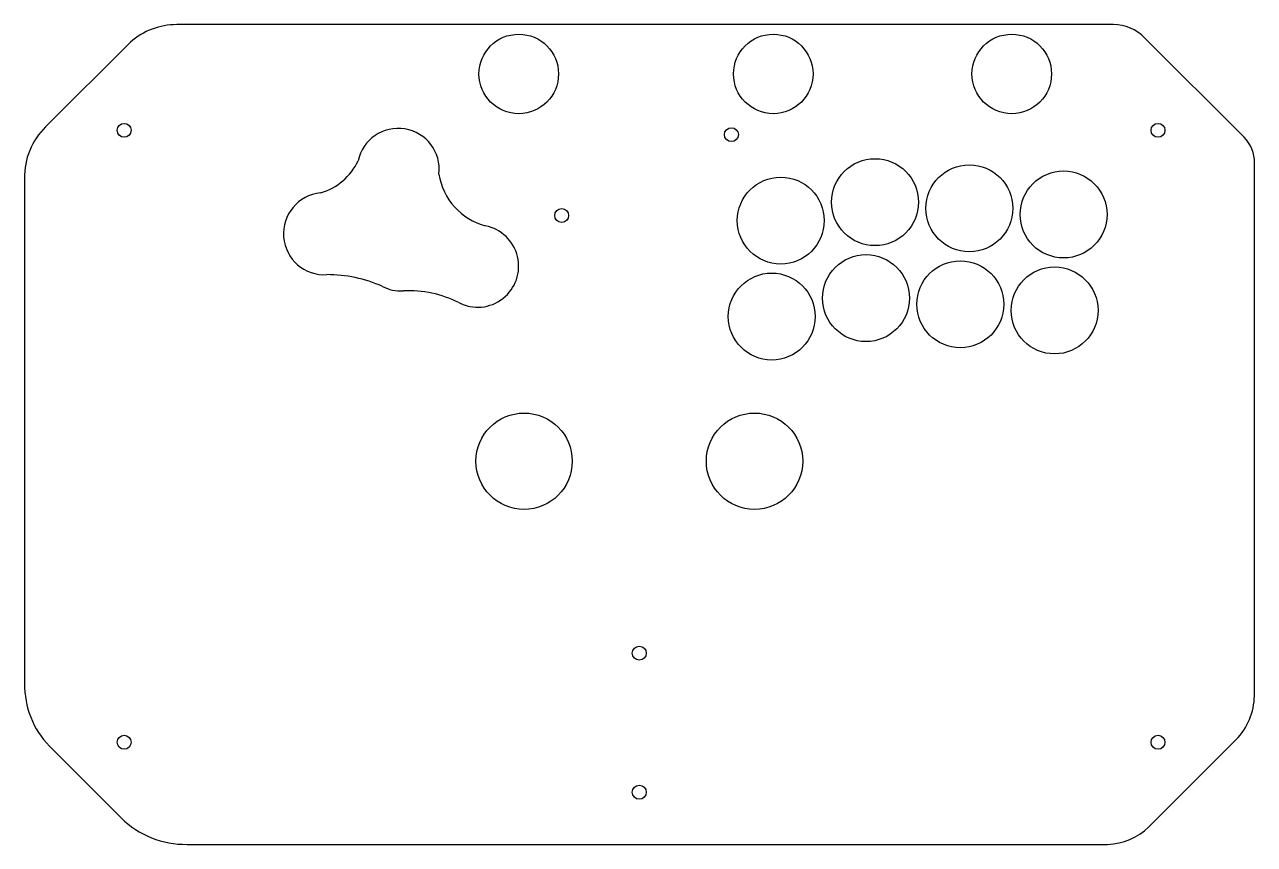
# Model space of a CAD drawing. Header units: millimetres. Extents: x -10 to 290, y -23 to 177.
import ezdxf

# ---------------------------------------------------------------- set-up
doc = ezdxf.new("R2010")
doc.units = ezdxf.units.MM
doc.layers.add('BoardOutLine', color=6, linetype='Continuous', true_color=0xff00ff)

msp = doc.modelspace()

# ---------------------------------------------------------------- linework, layer by layer
at = {"layer": 'BoardOutLine'}
for points in [[(255.71, 177.04), (255.71, 177.04), (27.24, 177.04)], [(15.89, 172.78), (15.89, 172.78), (-4.79, 152.1)], [(287.56, 149.56), (287.56, 149.56), (263.3, 173.82)], [(290.08, 13.39), (290.08, 13.39), (290.08, 143.31)], [(-9.92, 139.55), (-9.92, 139.55), (-9.92, 16.37)], [(-3.87, 1.08), (-3.87, 1.08), (13.61, -16.41)], [(264.35, -18.6), (264.35, -18.6), (285.63, 2.68)], [(29.72, -22.87), (29.72, -22.87), (254.27, -22.87)]]:
    msp.add_lwpolyline(points, dxfattribs=at)
for centre, radius in [((110.62, 165), 9.7), ((172.72, 165), 9.7), ((230.89, 165), 9.7), ((14.35, 151.26), 1.7), ((162.5, 150.2), 1.7), ((266.57, 151.26), 1.7), ((197.54, 133.74), 10.6), ((220.54, 132.24), 10.6), ((243.54, 130.74), 10.6), ((174.54, 129.24), 10.6), ((121.1, 130.5), 1.7), ((195.34, 110.34), 10.6), ((218.34, 108.84), 10.6), ((241.34, 107.34), 10.6), ((172.34, 105.84), 10.6), ((111.92, 70.56), 11.75), ((168.14, 70.56), 11.75), ((140.03, 23.75), 1.7), ((14.35, 2.03), 1.7), ((266.57, 2.03), 1.7), ((140.03, -10.16), 1.7)]:
    msp.add_circle(centre, radius, dxfattribs=at)
for centre, radius, start, end in [((27.21, 159.87), 17.17, 90, 131.242), ((255.7, 166.46), 10.57, 44.0811, 89.9382), ((6.77, 140.05), 16.7, 133.8106, 181.7212), ((81.23, 141.74), 10, 353.456, 168.1996), ((281.88, 143.63), 8.21, 357.7495, 46.2372), ((58.17, 150.12), 14.7, 286.1293, 334.4955), ((106.49, 142.92), 15.5, 188.635, 255.1663), ((63.23, 126.04), 10, 95.6009, 273.527), ((100.6, 118.12), 10, 242.6428, 78.8837), ((63.8, 82.51), 33.55, 66.16, 90), ((81.99, 122.3), 10.21, 243.0642, 272.7313), ((83.81, 85.03), 27.1, 63.2561, 92.8147), ((11.29, 15.92), 21.21, 178.7738, 224.3734), ((274.41, 13.62), 15.68, 315.7364, 359.1558), ((29.34, -0.53), 22.34, 225.2772, 270.9679), ((253.76, -7.63), 15.25, 271.9218, 314.0112)]:
    msp.add_arc(centre, radius, start, end, dxfattribs=at)

doc.saveas('drawing.dxf')
